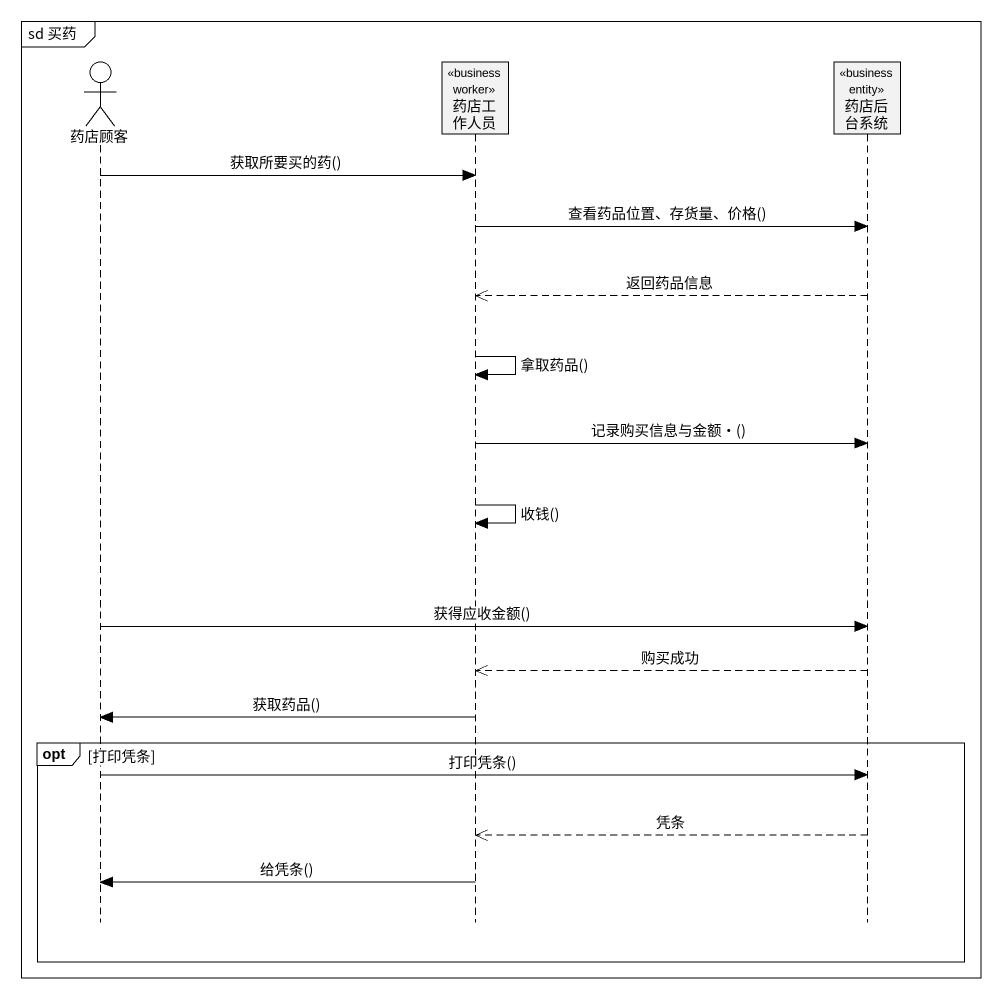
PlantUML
@startuml
mainframe sd 买药
hide footbox
actor 药店顾客
participant 药店工作人员 <<business worker>>
participant 药店后台系统 <<business entity>>

药店顾客 -> 药店工作人员 : 获取所要买的药()
药店工作人员 -> 药店后台系统 : 查看药品位置、存货量、价格()
药店后台系统 -->> 药店工作人员 : 返回药品信息
药店工作人员 -> 药店工作人员 : 拿取药品()
药店工作人员 -> 药店后台系统 : 记录购买信息与金额·()
药店工作人员 -> 药店工作人员 : 收钱()
药店顾客 -> 药店后台系统 : 获得应收金额()
药店后台系统 -->> 药店工作人员 : 购买成功
药店工作人员 -> 药店顾客 : 获取药品()
opt 打印凭条
  药店顾客 -> 药店后台系统 : 打印凭条()
  药店后台系统 -->> 药店工作人员 : 凭条
  药店工作人员 -> 药店顾客 : 给凭条()
end
@enduml
